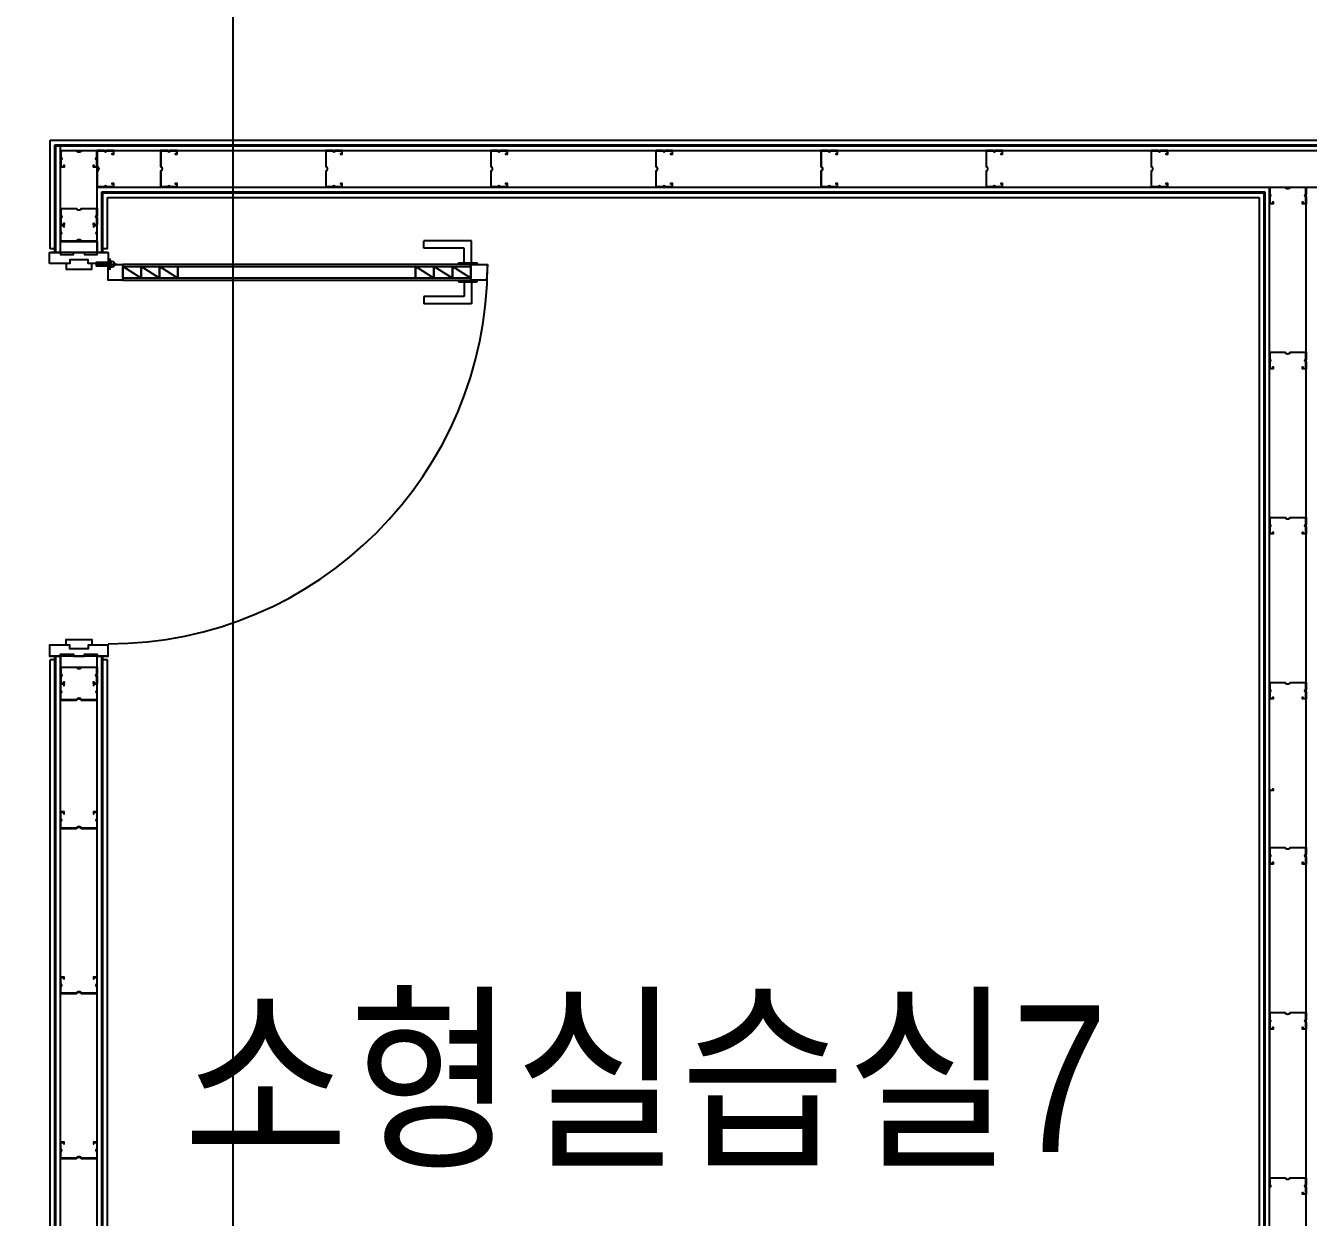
# Model space of a CAD drawing. Header units: metres. Extents: x 630750 to 860239, y 578133 to 726633.
# Drawn here: x 747339 to 750836, y 686478 to 689727 of the extents above; entities that cross this region are included whole.
import ezdxf

# ---------------------------------------------------------------- set-up
doc = ezdxf.new("R2010")
doc.units = ezdxf.units.M
doc.header["$LTSCALE"] = 300
doc.linetypes.add('업무시설_xr-base$0$CONTINOUS', pattern=[0])
for name, color, linetype in [('A-CEN-1', 1, 'Continuous'), ('A-CON', 2, 'Continuous'), ('A-TXT', 3, 'Continuous'), ('A-WALL-CONC', 2, 'Continuous'), ('F-DOOR_FRAME', 4, 'Continuous'), ('KUK-DOOR', 4, 'Continuous'), ('KUK-DOOR-FRAME', 4, 'Continuous'), ('KUK-DRYWALL', 4, 'Continuous'), ('KUK-석고보드', 201, 'Continuous')]:
    doc.layers.add(name, color=color, linetype=linetype)
doc.styles.add('돋움', font='')
doc.styles.get('돋움').set_extended_font_data('Dotum')

# ---------------------------------------------------------------- blocks, each defined once
blk = doc.blocks.new('con1')
at = {"layer": 'A-WALL-CONC', "linetype": '업무시설_xr-base$0$CONTINOUS'}
h = blk.add_hatch(color=253, dxfattribs=at)
h.dxf.hatch_style = 1
h.paths.add_polyline_path([(-302595.9, -253222.2), (-301895.9, -253222.2), (-301895.9, -253922.2), (-302595.9, -253922.2)])
h.paths.add_polyline_path([(-384245.9, -253222.2), (-383545.9, -253222.2), (-383545.9, -253922.2), (-384245.9, -253922.2)])
h.paths.add_polyline_path([(-335095.9, -253172.2), (-334295.9, -253172.2), (-334295.9, -253972.2), (-335095.9, -253972.2)])
h.paths.add_polyline_path([(-354895.9, -253172.2), (-354095.9, -253172.2), (-354095.9, -253972.2), (-354895.9, -253972.2)])
h.paths.add_polyline_path([(-374695.9, -253172.2), (-373895.9, -253172.2), (-373895.9, -253972.2), (-374695.9, -253972.2)])
h.paths.add_polyline_path([(-325195.9, -253172.2), (-324395.9, -253172.2), (-324395.9, -253972.2), (-325195.9, -253972.2)])
h.paths.add_polyline_path([(-364745.9, -253222.2), (-364045.9, -253222.2), (-364045.9, -253922.2), (-364745.9, -253922.2)])
h.paths.add_polyline_path([(-344945.9, -253222.2), (-344245.9, -253222.2), (-344245.9, -253922.2), (-344945.9, -253922.2)])
h.paths.add_polyline_path([(-310045.9, -253222.2), (-309345.9, -253222.2), (-309345.9, -253922.2), (-310045.9, -253922.2)])
h.paths.add_polyline_path([(-318595.9, -253172.2), (-317795.9, -253172.2), (-317795.9, -253972.2), (-318595.9, -253972.2)])
h.paths.add_polyline_path([(-384245.9, -310859.9), (-383445.9, -310859.9), (-383445.9, -311659.9), (-384245.9, -311659.9)])
h.paths.add_polyline_path([(-384245.9, -305472.2), (-383445.9, -305472.2), (-383445.9, -306272.2), (-384245.9, -306272.2)])
h.paths.add_polyline_path([(-384245.9, -295572.2), (-383445.9, -295572.2), (-383445.9, -296372.2), (-384245.9, -296372.2)])
h.paths.add_polyline_path([(-384195.9, -276472.2), (-383595.9, -276472.2), (-383595.9, -275872.2), (-384195.9, -275872.2)])
h.paths.add_polyline_path([(-384245.9, -285672.2), (-383445.9, -285672.2), (-383445.9, -286472.2), (-384245.9, -286472.2)])
h.paths.add_polyline_path([(-384295.9, -269172.2), (-383495.9, -269172.2), (-383495.9, -269972.2), (-384295.9, -269972.2)])
h.paths.add_polyline_path([(-384295.9, -260672.2), (-383495.9, -260672.2), (-383495.9, -261472.2), (-384295.9, -261472.2)])
h.paths.add_polyline_path([(-376995.9, -285572.2), (-376195.9, -285572.2), (-376195.9, -286372.2), (-376995.9, -286372.2)], flags=17)
h.paths.add_polyline_path([(-374695.9, -276572.2), (-373895.9, -276572.2), (-373895.9, -275772.2), (-374695.9, -275772.2)], flags=17)
h.paths.add_polyline_path([(-364695.9, -285772.2), (-364095.9, -285772.2), (-364095.9, -286372.2), (-364695.9, -286372.2)], flags=17)
h.paths.add_polyline_path([(-364795.9, -275772.2), (-363995.9, -275772.2), (-363995.9, -276572.2), (-364795.9, -276572.2)], flags=17)
edge = h.paths.add_edge_path(flags=16)
edge.add_arc((-376495.9, -295972.2), 450, 0, 360)
edge = h.paths.add_edge_path(flags=16)
edge.add_arc((-354495.9, -302572.2), 450, 0, 360)
edge = h.paths.add_edge_path(flags=16)
edge.add_arc((-364395.9, -295972.2), 350, 0, 360)
edge = h.paths.add_edge_path(flags=16)
edge.add_arc((-354495.9, -295972.2), 450, 0, 360)
edge = h.paths.add_edge_path(flags=16)
edge.add_arc((-344595.9, -302572.2), 350, 0, 360)
edge = h.paths.add_edge_path(flags=16)
edge.add_arc((-344595.9, -295972.2), 350, 0, 360)
edge = h.paths.add_edge_path(flags=16)
edge.add_arc((-364395.9, -302572.2), 350, 0, 360)
h.paths.add_polyline_path([(-375978.1, -305715.7), (-376743.7, -305483.5), (-376976, -306249), (-376210.4, -306481.3)], flags=17)
h.paths.add_polyline_path([(-378097.8, -312701.2), (-378863.4, -312468.9), (-379095.6, -313234.5), (-378330.1, -313466.8)], flags=16)
h.paths.add_polyline_path([(-354767.9, -312099.6), (-355533.5, -311867.3), (-355765.8, -312632.8), (-355000.2, -312865.1)], flags=17)
h.paths.add_polyline_path([(-347591.1, -314277.3), (-348356.6, -314045), (-348588.9, -314810.6), (-347823.4, -315042.9)], flags=17)
h.paths.add_polyline_path([(-349725.3, -321310.6), (-350490.8, -321078.3), (-350723.1, -321843.9), (-349957.6, -322076.2)], flags=17)
h.paths.add_polyline_path([(-359198.7, -318436), (-359964.3, -318203.7), (-360196.6, -318969.2), (-359431, -319201.5)], flags=17)
edge = h.paths.add_edge_path(flags=16)
edge.add_arc((-324745.9, -312472.2), 450, 0, 360)
h.paths.add_polyline_path([(-318595.9, -311972.2), (-317795.9, -311972.2), (-317795.9, -312972.2), (-318595.9, -312972.2)], flags=17)
edge = h.paths.add_edge_path(flags=16)
edge.add_arc((-335145.9, -312472.2), 350, 0, 360)
edge = h.paths.add_edge_path(flags=16)
edge.add_arc((-338616.5, -317418.6), 450, 0, 360)
h.paths.add_polyline_path([(-340251.8, -324185.3), (-341017.4, -323953), (-341249.7, -324718.5), (-340484.1, -324950.8)], flags=17)
edge = h.paths.add_edge_path(flags=17)
edge.add_arc((-324745.9, -319072.2), 450, 0, 360)
h.paths.add_polyline_path([(-318695.9, -318672.2), (-317695.9, -318672.2), (-317695.9, -319472.2), (-318695.9, -319472.2)], flags=17)
h.paths.add_polyline_path([(-310095.9, -327072.2), (-309295.9, -327072.2), (-309295.9, -327872.2), (-310095.9, -327872.2)])
h.paths.add_polyline_path([(-316095.9, -322372.2), (-316095.9, -325422.2), (-311307.7, -325422.2), (-311307.7, -325222.2), (-315895.9, -325222.2), (-315895.9, -322572.2), (-309695.9, -322572.2), (-309695.9, -325222.2), (-310307.7, -325222.2), (-310307.7, -325422.2), (-309495.9, -325422.2), (-309495.9, -322372.2)], flags=17)
edge = h.paths.add_edge_path(flags=17)
edge.add_arc((-324795.9, -327472.2), 400, 0, 360)
edge = h.paths.add_edge_path(flags=17)
edge.add_arc((-318195.9, -329272.2), 450, 0, 360)
h.paths.add_polyline_path([(-310095.9, -331472.2), (-309295.9, -331472.2), (-309295.9, -332272.2), (-310095.9, -332272.2)])
edge = h.paths.add_edge_path(flags=16)
edge.add_arc((-334695.9, -302572.2), 350, 0, 360)
edge = h.paths.add_edge_path(flags=17)
edge.add_arc((-334695.9, -286072.2), 350, 0, 360)
edge = h.paths.add_edge_path(flags=16)
edge.add_arc((-334695.9, -295972.2), 350, 0, 360)
edge = h.paths.add_edge_path(flags=17)
edge.add_arc((-344595.9, -286072.2), 450, 0, 360)
h.paths.add_polyline_path([(-318595.9, -295472.2), (-317795.9, -295472.2), (-317795.9, -296472.2), (-318595.9, -296472.2)], flags=17)
h.paths.add_polyline_path([(-318595.9, -302072.2), (-317795.9, -302072.2), (-317795.9, -303072.2), (-318595.9, -303072.2)], flags=17)
edge = h.paths.add_edge_path(flags=16)
edge.add_arc((-324795.9, -302572.2), 450, 0, 360)
edge = h.paths.add_edge_path(flags=16)
edge.add_arc((-324795.9, -295972.2), 450, 0, 360)
edge = h.paths.add_edge_path(flags=17)
edge.add_arc((-324795.9, -286072.2), 450, 0, 360)
edge = h.paths.add_edge_path(flags=17)
edge.add_arc((-334695.9, -276172.2), 450, 0, 360)
edge = h.paths.add_edge_path(flags=17)
edge.add_arc((-344595.9, -276172.2), 450, 0, 360)
h.paths.add_polyline_path([(-318595.9, -275772.2), (-317795.9, -275772.2), (-317795.9, -276572.2), (-318595.9, -276572.2)], flags=17)
h.paths.add_polyline_path([(-318595.9, -285672.2), (-317795.9, -285672.2), (-317795.9, -286472.2), (-318595.9, -286472.2)], flags=17)
edge = h.paths.add_edge_path(flags=17)
edge.add_arc((-324795.9, -276172.2), 450, 0, 360)
h.paths.add_polyline_path([(-364795.9, -260672.2), (-363995.9, -260672.2), (-363995.9, -261472.2), (-364795.9, -261472.2)])
h.paths.add_polyline_path([(-364795.9, -269172.2), (-363995.9, -269172.2), (-363995.9, -269972.2), (-364795.9, -269972.2)], flags=17)
h.paths.add_polyline_path([(-325195.9, -269172.2), (-324395.9, -269172.2), (-324395.9, -269972.2), (-325195.9, -269972.2)], flags=17)
h.paths.add_polyline_path([(-310845.9, -260722.2), (-310045.9, -260722.2), (-310045.9, -261522.2), (-310845.9, -261522.2)], flags=17)
h.paths.add_polyline_path([(-325195.9, -260672.2), (-324395.9, -260672.2), (-324395.9, -261472.2), (-325195.9, -261472.2)])
h.paths.add_polyline_path([(-335095.9, -260672.2), (-334295.9, -260672.2), (-334295.9, -261472.2), (-335095.9, -261472.2)])
h.paths.add_polyline_path([(-344995.9, -260672.2), (-344195.9, -260672.2), (-344195.9, -261472.2), (-344995.9, -261472.2)])
h.paths.add_polyline_path([(-354895.9, -260672.2), (-354095.9, -260672.2), (-354095.9, -261472.2), (-354895.9, -261472.2)])
h.paths.add_polyline_path([(-354895.9, -269172.2), (-354095.9, -269172.2), (-354095.9, -269972.2), (-354895.9, -269972.2)], flags=17)
h.paths.add_polyline_path([(-344995.9, -269172.2), (-344195.9, -269172.2), (-344195.9, -269972.2), (-344995.9, -269972.2)], flags=17)
h.paths.add_polyline_path([(-335095.9, -269172.2), (-334295.9, -269172.2), (-334295.9, -269972.2), (-335095.9, -269972.2)], flags=17)
h.paths.add_polyline_path([(-310145.9, -275772.2), (-309345.9, -275772.2), (-309345.9, -276572.2), (-310145.9, -276572.2)])
h.paths.add_polyline_path([(-310145.9, -269172.2), (-309345.9, -269172.2), (-309345.9, -269972.2), (-310145.9, -269972.2)])
h.paths.add_polyline_path([(-309945.9, -312172.2), (-309345.9, -312172.2), (-309345.9, -312772.2), (-309945.9, -312772.2)], flags=17)
h.paths.add_polyline_path([(-309945.9, -302272.2), (-309345.9, -302272.2), (-309345.9, -302872.2), (-309945.9, -302872.2)], flags=17)
h.paths.add_polyline_path([(-310145.9, -295572.2), (-309345.9, -295572.2), (-309345.9, -296372.2), (-310145.9, -296372.2)])
h.paths.add_polyline_path([(-310145.9, -285672.2), (-309345.9, -285672.2), (-309345.9, -286472.2), (-310145.9, -286472.2)])
h.paths.add_polyline_path([(-366406.6, -311179.9), (-366585, -311089.4), (-367172.8, -312248.9), (-366994.4, -312339.4)], flags=16)
h.paths.add_polyline_path([(-367582.3, -313498.9), (-367760.7, -313408.4), (-368303.3, -314478.7), (-368124.9, -314569.2)], flags=16)
h.paths.add_polyline_path([(-374501.4, -323406.8), (-375266.9, -323174.5), (-375499.2, -323940), (-374733.7, -324172.3)], flags=17)
h.paths.add_polyline_path([(-380817, -321490.3), (-381582.5, -321258), (-381814.8, -322023.6), (-381049.3, -322255.9)])
h.paths.add_polyline_path([(-319504.7, -329605.3), (-319562.8, -329796.7), (-318586.8, -330092.9), (-318528.7, -329901.5)], flags=17)
h.paths.add_polyline_path([(-317399.5, -330244.1), (-317457.6, -330435.5), (-316481.5, -330731.7), (-316423.5, -330540.3)], flags=17)
h.paths.add_polyline_path([(-315294.3, -330882.9), (-315352.4, -331074.3), (-314376.3, -331370.5), (-314318.3, -331179.1)], flags=17)
h.paths.add_polyline_path([(-313189.1, -331521.7), (-313247.2, -331713.1), (-312271.1, -332009.3), (-312213, -331817.9)], flags=17)
h.paths.add_polyline_path([(-311083.9, -332160.5), (-311142, -332351.9), (-310165.9, -332648.1), (-310107.8, -332456.7)], flags=17)
h.paths.add_polyline_path([(-308978.7, -332799.4), (-309036.7, -332990.7), (-308060.7, -333286.9), (-308002.6, -333095.5)])
h.paths.add_polyline_path([(-306873.5, -333438.2), (-306931.5, -333629.5), (-305955.5, -333925.7), (-305897.4, -333734.3)])
h.paths.add_polyline_path([(-321610, -328966.5), (-321668, -329157.9), (-320692, -329454.1), (-320633.9, -329262.7)], flags=17)
h.paths.add_polyline_path([(-304768.2, -334077), (-304826.3, -334268.4), (-303850.3, -334564.5), (-303792.2, -334373.1)])
h.paths.add_polyline_path([(-366379.8, -308837.3), (-366525.2, -309124), (-365780.1, -309501.8), (-365997.1, -309929.9), (-365818.7, -310020.4), (-365281.9, -308961.4), (-368992.7, -307835.4), (-369050.7, -308026.8), (-368955, -308055.9), (-369303.5, -309204.2), (-369399.2, -309175.1), (-369457.2, -309366.5), (-369361.5, -309395.5), (-371190.9, -315424.1), (-373726.7, -314654.6), (-371897.4, -308626.1), (-370414.2, -309076.1), (-370356.1, -308884.7), (-371839.3, -308434.7), (-371490.9, -307286.4), (-370007.6, -307736.5), (-369949.6, -307545.1), (-371624.2, -307036.9), (-373976.1, -314787.9), (-369001.2, -316297.6), (-368712.8, -315728.7), (-368891.1, -315638.2), (-369103.7, -316057.4), (-370999.5, -315482.2), (-368763.6, -308113.9)], flags=17)
edge = h.paths.add_edge_path()
edge.add_line((-317995.9, -269122.2), (-318195.9, -269122.2))
edge.add_line((-318195.9, -266622.2), (-317995.9, -266622.2))
edge.add_line((-318195.9, -265972.2), (-318195.9, -266622.2))
edge.add_line((-318195.9, -269122.2), (-318195.9, -269672.2))
edge.add_line((-317995.9, -269472.2), (-317995.9, -269122.2))
edge.add_line((-317995.9, -266622.2), (-317995.9, -265972.2))
edge.add_line((-317070.9, -260922.2), (-317070.9, -260722.2))
edge.add_line((-317070.9, -260722.2), (-314895.9, -260722.2))
edge.add_line((-314895.9, -260722.2), (-314895.9, -260922.2))
edge.add_line((-314895.9, -260922.2), (-317070.9, -260922.2))
edge.add_line((-318195.9, -265972.2), (-321995.9, -265972.2))
edge.add_line((-321995.9, -265972.2), (-321995.9, -262022.2))
edge.add_line((-321995.9, -262022.2), (-321795.9, -262022.2))
edge.add_line((-321795.9, -262022.2), (-321795.9, -262922.2))
edge.add_line((-321795.9, -262922.2), (-321695.9, -262922.2))
edge.add_line((-321695.9, -262922.2), (-321695.9, -263122.2))
edge.add_line((-321695.9, -263122.2), (-321795.9, -263122.2))
edge.add_line((-321795.9, -263122.2), (-321795.9, -265772.2))
edge.add_line((-321795.9, -265772.2), (-314195.9, -265772.2))
edge.add_line((-314195.9, -265772.2), (-314195.9, -263122.2))
edge.add_line((-314195.9, -263122.2), (-320695.9, -263122.2))
edge.add_line((-320695.9, -263122.2), (-320695.9, -262922.2))
edge.add_line((-320695.9, -262922.2), (-319545.9, -262922.2))
edge.add_line((-319545.9, -262922.2), (-319545.9, -260922.2))
edge.add_line((-319545.9, -260922.2), (-321795.9, -260922.2))
edge.add_line((-321795.9, -260922.2), (-321795.9, -261022.2))
edge.add_line((-321795.9, -261022.2), (-321995.9, -261022.2))
edge.add_line((-321995.9, -261022.2), (-321995.9, -260722.2))
edge.add_line((-321995.9, -260722.2), (-317770.9, -260722.2))
edge.add_line((-317770.9, -260722.2), (-317770.9, -260922.2))
edge.add_line((-317995.9, -269472.2), (-314195.9, -269472.2))
edge.add_line((-314195.9, -269472.2), (-314195.9, -265972.2))
edge.add_line((-314195.9, -265972.2), (-317995.9, -265972.2))
edge.add_line((-317770.9, -260922.2), (-319345.9, -260922.2))
edge.add_line((-319345.9, -260922.2), (-319345.9, -262922.2))
edge.add_line((-319345.9, -262922.2), (-314195.9, -262922.2))
edge.add_line((-314195.9, -262922.2), (-314195.9, -260722.2))
edge.add_line((-314195.9, -260722.2), (-313995.9, -260722.2))
edge.add_line((-313995.9, -260722.2), (-313995.9, -269672.2))
edge.add_line((-313995.9, -269672.2), (-318195.9, -269672.2))
edge.add_line((-309345.9, -286472.2), (-309345.9, -312772.2))
edge.add_line((-309545.9, -302872.2), (-309545.9, -312172.2))
edge.add_line((-309545.9, -296372.2), (-309545.9, -302272.2))
edge.add_line((-309545.9, -286472.2), (-309545.9, -295572.2))
edge.add_line((-375426.6, -323700.8), (-380976.7, -322016.6))
edge.add_line((-334860, -324841.4), (-335146.9, -325786.6))
edge.add_line((-334660.1, -325215.5), (-334859.8, -325873.7))
edge.add_line((-324795.9, -328208.8), (-324795.9, -327872.2))
edge.add_line((-324595.9, -328060.4), (-324595.9, -327818.6))
edge.add_line((-324795.9, -328208.8), (-322797.2, -328815.2))
edge.add_line((-322797.2, -328815.2), (-322739.1, -328623.9))
edge.add_line((-322739.1, -328623.9), (-324595.9, -328060.4))
edge.add_line((-337531.2, -334677.3), (-338201, -334474.1))
edge.add_line((-338201, -334474.1), (-338404.3, -335143.9))
edge.add_line((-338404.3, -335143.9), (-337734.4, -335347.2))
edge.add_line((-337734.4, -335347.2), (-337531.2, -334677.3))
edge = h.paths.add_edge_path()
edge.add_line((-339857.9, -323400.5), (-339799.8, -323209.1))
edge.add_line((-339799.8, -323209.1), (-337930.3, -317052.2))
edge.add_line((-337930.3, -317052.2), (-338217.3, -316965))
edge.add_line((-338217.3, -316965), (-338268.5, -317133.4))
edge.add_arc((-338616.5, -317418.6), 450, -73.1135, 39.3318, ccw=False)
edge.add_line((-338485.8, -317849.2), (-340145, -323313.3))
edge.add_line((-340145, -323313.3), (-339857.9, -323400.5))
blk = doc.blocks.new('힌지')
at = {"layer": 'F-DOOR_FRAME', "color": 175}
for p, q in [((444293.8, 289039.7, 0), (444262.2, 289039.7, 0)), ((444293.8, 289039.7, 0), (444262.2, 289039.7, 0)), ((444278, 289049.1, 0), (444278, 289020.8, 0))]:
    blk.add_line(p, q, dxfattribs=at)
at = {"layer": 'F-DOOR_FRAME', "color": 175, "elevation": 0}
for points in [[(444276.3, 289042.2), (444276.3, 289076.8), (444273.3, 289076.8), (444273.3, 289041.9), (444270.9, 289035.1, -0.190658), (444275.4, 289038.8)], [(444282.3, 289041.9), (444282.3, 289076.8), (444279.3, 289076.8), (444279.3, 289042.2), (444280.2, 289038.8, -0.190658), (444284.8, 289035.1)]]:
    blk.add_lwpolyline(points, format="xyb", close=True, dxfattribs=at)
at = {"layer": 'F-DOOR_FRAME', "color": 175}
blk.add_circle((444277.8, 289034.7, 0), 8, dxfattribs=at)
blk = doc.blocks.new('A$C45826E51')
at = {"layer": 'KUK-DOOR', "color": 6}
for p, q in [((60, 990.4, -6432.8), (0, 990.4, -6432.8)), ((0, 990.4, -6432.8), (0, 860.4, -6432.8)), ((60, 954.9, -6432.8), (60, 1005.9, -6432.8)), ((60, 1005.9, -6432.8), (65, 1005.9, 0)), ((112, 1005.9, 0), (107, 1005.9, 6432.8)), ((112, 954.9, 0), (112, 1005.9, 0)), ((112, 990.4, 0), (172, 990.4, 0)), ((172, 990.4, 0), (172, 860.4, 0)), ((60, 970.4, -6432.8), (20, 970.4, -6432.8)), ((20, 970.4, -6432.8), (20, 860.4, -6432.8)), ((65, 954.9, -6432.8), (60, 954.9, -6432.8)), ((107, 954.9, 0), (112, 954.9, 0)), ((112, 970.4, 0), (152, 970.4, 0)), ((152, 970.4, 0), (152, 860.4, 0)), ((20, 860.4, -6432.8), (0, 860.4, -6432.8)), ((152, 860.4, 0), (172, 860.4, 0))]:
    blk.add_line(p, q, dxfattribs=at)
at = {"layer": 'KUK-DOOR', "color": 251}
for p, q in [((65, 1004.2, -6432.8), (60, 1004.2, -6432.8)), ((65, 1002.6, -6432.8), (60, 1002.6, -6432.8)), ((65, 1000, -6432.8), (60, 1000, -6432.8)), ((65, 995.5, -6432.8), (60, 995.5, -6432.8)), ((65, 989.3, -6432.8), (60, 989.3, -6432.8)), ((107, 1004.2, 0), (112, 1004.2, 0)), ((107, 1002.6, 0), (112, 1002.6, 0)), ((107, 1000, 0), (112, 1000, 0)), ((107, 995.5, 0), (112, 995.5, 0)), ((107, 989.3, 0), (112, 989.3, 0)), ((65, 971.5, -6432.8), (60, 971.5, -6432.8)), ((65, 965.3, -6432.8), (60, 965.3, -6432.8)), ((65, 960.8, -6432.8), (60, 960.8, -6432.8)), ((65, 958.2, -6432.8), (60, 958.2, -6432.8)), ((65, 956.6, -6432.8), (60, 956.6, -6432.8)), ((65, 955.4, -6432.8), (60, 955.4, -6432.8)), ((107, 971.5, 0), (112, 971.5, 0)), ((107, 965.3, 0), (112, 965.3, 0)), ((107, 960.8, 0), (112, 960.8, 0)), ((107, 958.2, 0), (112, 958.2, 0)), ((107, 956.6, 0), (112, 956.6, 0)), ((107, 955.4, 0), (112, 955.4, 0))]:
    blk.add_line(p, q, dxfattribs=at)
at = {"layer": 'KUK-DOOR', "color": 1, "ltscale": 100}
for p, q in [((102, 987.9, 0), (70, 937.9, 0)), ((102, 937.9, 0), (70, 887.9, 0)), ((102, 887.9, 0), (70, 837.9, 0)), ((102, 190, 0), (70, 140, 0)), ((102, 140, 0), (70, 90, 0)), ((102, 90, 0), (70, 40, 0))]:
    blk.add_line(p, q, dxfattribs=at)
at = {"layer": 'KUK-DOOR', "color": 8}
blk.add_line((102, 837.9, 0), (70, 837.9, 0), dxfattribs=at)
at = {"layer": 'KUK-DOOR', "color": 7, "elevation": 0}
for points in [[(65, 1024.9), (65, 1033.9), (107, 1031.4), (107, 987.9), (65, 987.9), (65, 1024.9)], [(65, 987.9), (65, 40)], [(107, 40), (107, 987.9)], [(65, 40), (107, 40), (107, 0), (103, 0), (103, 0), (65, 0), (65, 40)]]:
    blk.add_lwpolyline(points, dxfattribs=at)
at = {"layer": 'KUK-DOOR', "color": 1, "ltscale": 100, "elevation": 0}
for points in [[(102, 987.9), (102, 937.9), (70, 937.9), (70, 987.9)], [(102, 937.9), (102, 887.9), (70, 887.9), (70, 937.9)], [(102, 887.9), (102, 837.9), (70, 837.9), (70, 887.9)], [(102, 837.9), (102, 190), (70, 190), (70, 837.9)], [(102, 190), (102, 140), (70, 140), (70, 190)], [(102, 140), (102, 90), (70, 90), (70, 140)], [(102, 90), (102, 40), (70, 40), (70, 90)]]:
    blk.add_lwpolyline(points, close=True, dxfattribs=at)
at = {"layer": 'KUK-DOOR', "color": 1, "elevation": 0}
blk.add_lwpolyline([(65, 40), (102, 40)], dxfattribs=at)
at = {"layer": 'KUK-DOOR', "color": 1}
blk.add_arc((64.5, -0.2, 0), 1034.2, 0.0121, 89.9709, dxfattribs=at)

msp = doc.modelspace()

# ---------------------------------------------------------------- linework, layer by layer
at = {"layer": 'A-CEN-1', "linetype": 'Continuous'}
msp.add_line((747904.4, 708258.8), (747904.4, 599232.8), dxfattribs=at)
at = {"layer": 'KUK-DOOR-FRAME'}
for points in [[(747404.4, 689078.2), (747404.4, 689078.2), (747404.4, 689078.2), (747404.4, 689078.2), (747404.4, 689078.2), (747404.4, 689102.2), (747404.4, 689108.2), (747407.9, 689108.2), (747434.4, 689108.2), (747434.4, 689103.2), (747469.4, 689103.2), (747469.4, 689108.2), (747499.4, 689108.2), (747499.4, 689103.2), (747534.4, 689103.2), (747534.4, 689108.2), (747564.4, 689108.2), (747564.4, 689102.2), (747564.4, 689102.2), (747564.4, 689078.2), (747509.4, 689078.2), (747509.4, 689088.2), (747459.4, 689088.2), (747459.4, 689078.2), (747404.4, 689078.2)], [(747404.4, 688038.2), (747404.4, 688038.2), (747404.4, 688038.2), (747404.4, 688038.2), (747404.4, 688038.2), (747404.4, 688014.2), (747404.4, 688008.2), (747407.9, 688008.2), (747434.4, 688008.2), (747434.4, 688013.2), (747469.4, 688013.2), (747469.4, 688008.2), (747499.4, 688008.2), (747499.4, 688013.2), (747534.4, 688013.2), (747534.4, 688008.2), (747564.4, 688008.2), (747564.4, 688014.2), (747564.4, 688014.2), (747564.4, 688038.2), (747509.4, 688038.2), (747509.4, 688028.2), (747459.4, 688028.2), (747459.4, 688038.2), (747404.4, 688038.2)]]:
    msp.add_lwpolyline(points, dxfattribs=at)
at = {"layer": 'KUK-DOOR-FRAME', "extrusion": (-1.80681e-09, 1.10631e-25, 1)}
for points in [[(747459.4, 689088.2), (747459.4, 689078.2), (747449.4, 689078.2), (747449.4, 689063.2), (747519.4, 689063.2), (747519.4, 689078.2), (747509.4, 689078.2), (747509.4, 689088.2), (747459.4, 689088.2)], [(747459.4, 688028.2), (747459.4, 688038.2), (747449.4, 688038.2), (747449.4, 688053.2), (747519.4, 688053.2), (747519.4, 688038.2), (747509.4, 688038.2), (747509.4, 688028.2), (747459.4, 688028.2)]]:
    msp.add_lwpolyline(points, dxfattribs=at)
at = {"layer": 'KUK-DRYWALL'}
for p, q in [((747434.4, 689108.2), (747434.4, 689398.7)), ((747434.4, 689386.2), (752677.2, 689386.2)), ((747534.4, 689108.2), (747534.4, 689386.2)), ((747534.4, 689286.2), (752677.2, 689286.2)), ((750729.4, 684730.2), (750729.4, 689286.2)), ((750829.4, 684730.2), (750829.4, 689286.2)), ((747434.4, 683840.2), (747434.4, 688008.2)), ((747534.4, 684780.2), (747534.4, 688008.2))]:
    msp.add_line(p, q, dxfattribs=at)
at = {"layer": 'KUK-DRYWALL', "color": 8}
for points in [[(747444.4, 689342.2), (747444.4, 689341.2), (747434.4, 689341.2), (747434.4, 689361.2, 1), (747434.4, 689366.2), (747434.4, 689386.2), (747477.9, 689386.2, 0.589997), (747490.9, 689386.2), (747534.4, 689386.2), (747534.4, 689366.2, 1), (747534.4, 689361.2), (747534.4, 689341.2), (747524.4, 689341.2), (747524.4, 689346.2), (747525.4, 689346.2), (747525.4, 689342.2), (747533.4, 689342.2), (747533.4, 689360.4, -0.745356), (747533.4, 689367.1), (747533.4, 689385.2), (747491.5, 689385.2, -0.542783), (747477.3, 689385.2), (747435.4, 689385.2), (747435.4, 689367.1, -0.745356), (747435.4, 689360.4), (747435.4, 689342.2), (747443.4, 689342.2), (747443.4, 689346.2), (747444.4, 689346.2), (747444.4, 689341.2)], [(747578.4, 689376.2), (747579.4, 689376.2), (747579.4, 689386.2), (747559.4, 689386.2, -1), (747554.4, 689386.2), (747534.4, 689386.2), (747534.4, 689342.7, -0.589997), (747534.4, 689329.7), (747534.4, 689286.2), (747554.4, 689286.2, -1), (747559.4, 689286.2), (747579.4, 689286.2), (747579.4, 689296.2), (747574.4, 689296.2), (747574.4, 689295.2), (747578.4, 689295.2), (747578.4, 689287.2), (747560.2, 689287.2, 0.745356), (747553.5, 689287.2), (747535.4, 689287.2), (747535.4, 689329.2, 0.542783), (747535.4, 689343.3), (747535.4, 689385.2), (747553.5, 689385.2, 0.745356), (747560.2, 689385.2), (747578.4, 689385.2), (747578.4, 689377.2), (747574.4, 689377.2), (747574.4, 689376.2), (747579.4, 689376.2)], [(747751.2, 689376.2), (747752.2, 689376.2), (747752.2, 689386.2), (747732.2, 689386.2, -1), (747727.2, 689386.2), (747707.2, 689386.2), (747707.2, 689342.7, -0.589997), (747707.2, 689329.7), (747707.2, 689286.2), (747727.2, 689286.2, -1), (747732.2, 689286.2), (747752.2, 689286.2), (747752.2, 689296.2), (747747.2, 689296.2), (747747.2, 689295.2), (747751.2, 689295.2), (747751.2, 689287.2), (747733.1, 689287.2, 0.745356), (747726.4, 689287.2), (747708.2, 689287.2), (747708.2, 689329.2, 0.542783), (747708.2, 689343.3), (747708.2, 689385.2), (747726.4, 689385.2, 0.745356), (747733.1, 689385.2), (747751.2, 689385.2), (747751.2, 689377.2), (747747.2, 689377.2), (747747.2, 689376.2), (747752.2, 689376.2)], [(748201.2, 689376.2), (748202.2, 689376.2), (748202.2, 689386.2), (748182.2, 689386.2, -1), (748177.2, 689386.2), (748157.2, 689386.2), (748157.2, 689342.7, -0.589997), (748157.2, 689329.7), (748157.2, 689286.2), (748177.2, 689286.2, -1), (748182.2, 689286.2), (748202.2, 689286.2), (748202.2, 689296.2), (748197.2, 689296.2), (748197.2, 689295.2), (748201.2, 689295.2), (748201.2, 689287.2), (748183.1, 689287.2, 0.745356), (748176.4, 689287.2), (748158.2, 689287.2), (748158.2, 689329.2, 0.542783), (748158.2, 689343.3), (748158.2, 689385.2), (748176.4, 689385.2, 0.745356), (748183.1, 689385.2), (748201.2, 689385.2), (748201.2, 689377.2), (748197.2, 689377.2), (748197.2, 689376.2), (748202.2, 689376.2)], [(748651.2, 689376.2), (748652.2, 689376.2), (748652.2, 689386.2), (748632.2, 689386.2, -1), (748627.2, 689386.2), (748607.2, 689386.2), (748607.2, 689342.7, -0.589997), (748607.2, 689329.7), (748607.2, 689286.2), (748627.2, 689286.2, -1), (748632.2, 689286.2), (748652.2, 689286.2), (748652.2, 689296.2), (748647.2, 689296.2), (748647.2, 689295.2), (748651.2, 689295.2), (748651.2, 689287.2), (748633.1, 689287.2, 0.745356), (748626.4, 689287.2), (748608.2, 689287.2), (748608.2, 689329.2, 0.542783), (748608.2, 689343.3), (748608.2, 689385.2), (748626.4, 689385.2, 0.745356), (748633.1, 689385.2), (748651.2, 689385.2), (748651.2, 689377.2), (748647.2, 689377.2), (748647.2, 689376.2), (748652.2, 689376.2)], [(749101.2, 689376.2), (749102.2, 689376.2), (749102.2, 689386.2), (749082.2, 689386.2, -1), (749077.2, 689386.2), (749057.2, 689386.2), (749057.2, 689342.7, -0.589997), (749057.2, 689329.7), (749057.2, 689286.2), (749077.2, 689286.2, -1), (749082.2, 689286.2), (749102.2, 689286.2), (749102.2, 689296.2), (749097.2, 689296.2), (749097.2, 689295.2), (749101.2, 689295.2), (749101.2, 689287.2), (749083.1, 689287.2, 0.745356), (749076.4, 689287.2), (749058.2, 689287.2), (749058.2, 689329.2, 0.542783), (749058.2, 689343.3), (749058.2, 689385.2), (749076.4, 689385.2, 0.745356), (749083.1, 689385.2), (749101.2, 689385.2), (749101.2, 689377.2), (749097.2, 689377.2), (749097.2, 689376.2), (749102.2, 689376.2)], [(749551.2, 689376.2), (749552.2, 689376.2), (749552.2, 689386.2), (749532.2, 689386.2, -1), (749527.2, 689386.2), (749507.2, 689386.2), (749507.2, 689342.7, -0.589997), (749507.2, 689329.7), (749507.2, 689286.2), (749527.2, 689286.2, -1), (749532.2, 689286.2), (749552.2, 689286.2), (749552.2, 689296.2), (749547.2, 689296.2), (749547.2, 689295.2), (749551.2, 689295.2), (749551.2, 689287.2), (749533.1, 689287.2, 0.745356), (749526.4, 689287.2), (749508.2, 689287.2), (749508.2, 689329.2, 0.542783), (749508.2, 689343.3), (749508.2, 689385.2), (749526.4, 689385.2, 0.745356), (749533.1, 689385.2), (749551.2, 689385.2), (749551.2, 689377.2), (749547.2, 689377.2), (749547.2, 689376.2), (749552.2, 689376.2)], [(750001.2, 689376.2), (750002.2, 689376.2), (750002.2, 689386.2), (749982.2, 689386.2, -1), (749977.2, 689386.2), (749957.2, 689386.2), (749957.2, 689342.7, -0.589997), (749957.2, 689329.7), (749957.2, 689286.2), (749977.2, 689286.2, -1), (749982.2, 689286.2), (750002.2, 689286.2), (750002.2, 689296.2), (749997.2, 689296.2), (749997.2, 689295.2), (750001.2, 689295.2), (750001.2, 689287.2), (749983.1, 689287.2, 0.745356), (749976.4, 689287.2), (749958.2, 689287.2), (749958.2, 689329.2, 0.542783), (749958.2, 689343.3), (749958.2, 689385.2), (749976.4, 689385.2, 0.745356), (749983.1, 689385.2), (750001.2, 689385.2), (750001.2, 689377.2), (749997.2, 689377.2), (749997.2, 689376.2), (750002.2, 689376.2)], [(750451.2, 689376.2), (750452.2, 689376.2), (750452.2, 689386.2), (750432.2, 689386.2, -1), (750427.2, 689386.2), (750407.2, 689386.2), (750407.2, 689342.7, -0.589997), (750407.2, 689329.7), (750407.2, 689286.2), (750427.2, 689286.2, -1), (750432.2, 689286.2), (750452.2, 689286.2), (750452.2, 689296.2), (750447.2, 689296.2), (750447.2, 689295.2), (750451.2, 689295.2), (750451.2, 689287.2), (750433.1, 689287.2, 0.745356), (750426.4, 689287.2), (750408.2, 689287.2), (750408.2, 689329.2, 0.542783), (750408.2, 689343.3), (750408.2, 689385.2), (750426.4, 689385.2, 0.745356), (750433.1, 689385.2), (750451.2, 689385.2), (750451.2, 689377.2), (750447.2, 689377.2), (750447.2, 689376.2), (750452.2, 689376.2)], [(750739.4, 689242.2), (750739.4, 689241.2), (750729.4, 689241.2), (750729.4, 689261.2, 1), (750729.4, 689266.2), (750729.4, 689286.2), (750772.9, 689286.2, 0.589997), (750785.9, 689286.2), (750829.4, 689286.2), (750829.4, 689266.2, 1), (750829.4, 689261.2), (750829.4, 689241.2), (750819.4, 689241.2), (750819.4, 689246.2), (750820.4, 689246.2), (750820.4, 689242.2), (750828.4, 689242.2), (750828.4, 689260.4, -0.745356), (750828.4, 689267.1), (750828.4, 689285.2), (750786.5, 689285.2, -0.542783), (750772.3, 689285.2), (750730.4, 689285.2), (750730.4, 689267.1, -0.745356), (750730.4, 689260.4), (750730.4, 689242.2), (750738.4, 689242.2), (750738.4, 689246.2), (750739.4, 689246.2), (750739.4, 689241.2)], [(747444.4, 689184.2), (747444.4, 689183.2), (747434.4, 689183.2), (747434.4, 689203.2, 1), (747434.4, 689208.2), (747434.4, 689228.2), (747477.9, 689228.2, 0.589997), (747490.9, 689228.2), (747534.4, 689228.2), (747534.4, 689208.2, 1), (747534.4, 689203.2), (747534.4, 689183.2), (747524.4, 689183.2), (747524.4, 689188.2), (747525.4, 689188.2), (747525.4, 689184.2), (747533.4, 689184.2), (747533.4, 689202.4, -0.745356), (747533.4, 689209.1), (747533.4, 689227.2), (747491.5, 689227.2, -0.542783), (747477.3, 689227.2), (747435.4, 689227.2), (747435.4, 689209.1, -0.745356), (747435.4, 689202.4), (747435.4, 689184.2), (747443.4, 689184.2), (747443.4, 689188.2), (747444.4, 689188.2), (747444.4, 689183.2)], [(747444.4, 689182.2), (747444.4, 689183.2), (747434.4, 689183.2), (747434.4, 689163.2, -1), (747434.4, 689158.2), (747434.4, 689138.2), (747477.9, 689138.2, -0.589997), (747490.9, 689138.2), (747534.4, 689138.2), (747534.4, 689158.2, -1), (747534.4, 689163.2), (747534.4, 689183.2), (747524.4, 689183.2), (747524.4, 689178.2), (747525.4, 689178.2), (747525.4, 689182.2), (747533.4, 689182.2), (747533.4, 689164.1, 0.745356), (747533.4, 689157.4), (747533.4, 689139.2), (747491.5, 689139.2, 0.542783), (747477.3, 689139.2), (747435.4, 689139.2), (747435.4, 689157.4, 0.745356), (747435.4, 689164.1), (747435.4, 689182.2), (747443.4, 689182.2), (747443.4, 689178.2), (747444.4, 689178.2), (747444.4, 689183.2)], [(750739.4, 688792.2), (750739.4, 688791.2), (750729.4, 688791.2), (750729.4, 688811.2, 1), (750729.4, 688816.2), (750729.4, 688836.2), (750772.9, 688836.2, 0.589997), (750785.9, 688836.2), (750829.4, 688836.2), (750829.4, 688816.2, 1), (750829.4, 688811.2), (750829.4, 688791.2), (750819.4, 688791.2), (750819.4, 688796.2), (750820.4, 688796.2), (750820.4, 688792.2), (750828.4, 688792.2), (750828.4, 688810.4, -0.745356), (750828.4, 688817.1), (750828.4, 688835.2), (750786.5, 688835.2, -0.542783), (750772.3, 688835.2), (750730.4, 688835.2), (750730.4, 688817.1, -0.745356), (750730.4, 688810.4), (750730.4, 688792.2), (750738.4, 688792.2), (750738.4, 688796.2), (750739.4, 688796.2), (750739.4, 688791.2)], [(750739.4, 688342.2), (750739.4, 688341.2), (750729.4, 688341.2), (750729.4, 688361.2, 1), (750729.4, 688366.2), (750729.4, 688386.2), (750772.9, 688386.2, 0.589997), (750785.9, 688386.2), (750829.4, 688386.2), (750829.4, 688366.2, 1), (750829.4, 688361.2), (750829.4, 688341.2), (750819.4, 688341.2), (750819.4, 688346.2), (750820.4, 688346.2), (750820.4, 688342.2), (750828.4, 688342.2), (750828.4, 688360.4, -0.745356), (750828.4, 688367.1), (750828.4, 688385.2), (750786.5, 688385.2, -0.542783), (750772.3, 688385.2), (750730.4, 688385.2), (750730.4, 688367.1, -0.745356), (750730.4, 688360.4), (750730.4, 688342.2), (750738.4, 688342.2), (750738.4, 688346.2), (750739.4, 688346.2), (750739.4, 688341.2)], [(747444.4, 687934.2), (747444.4, 687933.2), (747434.4, 687933.2), (747434.4, 687953.2, 1), (747434.4, 687958.2), (747434.4, 687978.2), (747477.9, 687978.2, 0.589997), (747490.9, 687978.2), (747534.4, 687978.2), (747534.4, 687958.2, 1), (747534.4, 687953.2), (747534.4, 687933.2), (747524.4, 687933.2), (747524.4, 687938.2), (747525.4, 687938.2), (747525.4, 687934.2), (747533.4, 687934.2), (747533.4, 687952.4, -0.745356), (747533.4, 687959.1), (747533.4, 687977.2), (747491.5, 687977.2, -0.542783), (747477.3, 687977.2), (747435.4, 687977.2), (747435.4, 687959.1, -0.745356), (747435.4, 687952.4), (747435.4, 687934.2), (747443.4, 687934.2), (747443.4, 687938.2), (747444.4, 687938.2), (747444.4, 687933.2)], [(747444.4, 687932.2), (747444.4, 687933.2), (747434.4, 687933.2), (747434.4, 687913.2, -1), (747434.4, 687908.2), (747434.4, 687888.2), (747477.9, 687888.2, -0.589997), (747490.9, 687888.2), (747534.4, 687888.2), (747534.4, 687908.2, -1), (747534.4, 687913.2), (747534.4, 687933.2), (747524.4, 687933.2), (747524.4, 687928.2), (747525.4, 687928.2), (747525.4, 687932.2), (747533.4, 687932.2), (747533.4, 687914.1, 0.745356), (747533.4, 687907.4), (747533.4, 687889.2), (747491.5, 687889.2, 0.542783), (747477.3, 687889.2), (747435.4, 687889.2), (747435.4, 687907.4, 0.745356), (747435.4, 687914.1), (747435.4, 687932.2), (747443.4, 687932.2), (747443.4, 687928.2), (747444.4, 687928.2), (747444.4, 687933.2)], [(750739.4, 687892.2), (750739.4, 687891.2), (750729.4, 687891.2), (750729.4, 687911.2, 1), (750729.4, 687916.2), (750729.4, 687936.2), (750772.9, 687936.2, 0.589997), (750785.9, 687936.2), (750829.4, 687936.2), (750829.4, 687916.2, 1), (750829.4, 687911.2), (750829.4, 687891.2), (750819.4, 687891.2), (750819.4, 687896.2), (750820.4, 687896.2), (750820.4, 687892.2), (750828.4, 687892.2), (750828.4, 687910.4, -0.745356), (750828.4, 687917.1), (750828.4, 687935.2), (750786.5, 687935.2, -0.542783), (750772.3, 687935.2), (750730.4, 687935.2), (750730.4, 687917.1, -0.745356), (750730.4, 687910.4), (750730.4, 687892.2), (750738.4, 687892.2), (750738.4, 687896.2), (750739.4, 687896.2), (750739.4, 687891.2)], [(750739.4, 687642.2), (750739.4, 687641.2), (750729.4, 687641.2), (750729.4, 686561.2, 1), (750729.4, 686566.2), (750729.4, 686586.2), (750772.9, 686586.2, 0.589997), (750785.9, 686586.2), (750829.4, 686586.2), (750829.4, 686566.2, 1), (750829.4, 686561.2), (750829.4, 686541.2), (750819.4, 686541.2), (750819.4, 686546.2), (750820.4, 686546.2), (750820.4, 686542.2), (750828.4, 686542.2), (750828.4, 686560.4, -0.745356), (750828.4, 686567.1), (750828.4, 686585.2), (750786.5, 686585.2, -0.542783), (750772.3, 686585.2), (750730.4, 686585.2), (750730.4, 686567.1, -0.745356), (750730.4, 686560.4), (750730.4, 687642.2), (750738.4, 687642.2), (750738.4, 687646.2), (750739.4, 687646.2), (750739.4, 687641.2)], [(747444.4, 687582.2), (747444.4, 687583.2), (747434.4, 687583.2), (747434.4, 687563.2, -1), (747434.4, 687558.2), (747434.4, 687538.2), (747477.9, 687538.2, -0.589997), (747490.9, 687538.2), (747534.4, 687538.2), (747534.4, 687558.2, -1), (747534.4, 687563.2), (747534.4, 687583.2), (747524.4, 687583.2), (747524.4, 687578.2), (747525.4, 687578.2), (747525.4, 687582.2), (747533.4, 687582.2), (747533.4, 687564.1, 0.745356), (747533.4, 687557.4), (747533.4, 687539.2), (747491.5, 687539.2, 0.542783), (747477.3, 687539.2), (747435.4, 687539.2), (747435.4, 687557.4, 0.745356), (747435.4, 687564.1), (747435.4, 687582.2), (747443.4, 687582.2), (747443.4, 687578.2), (747444.4, 687578.2), (747444.4, 687583.2)], [(750739.4, 687442.2), (750739.4, 687441.2), (750729.4, 687441.2), (750729.4, 687461.2, 1), (750729.4, 687466.2), (750729.4, 687486.2), (750772.9, 687486.2, 0.589997), (750785.9, 687486.2), (750829.4, 687486.2), (750829.4, 687466.2, 1), (750829.4, 687461.2), (750829.4, 687441.2), (750819.4, 687441.2), (750819.4, 687446.2), (750820.4, 687446.2), (750820.4, 687442.2), (750828.4, 687442.2), (750828.4, 687460.4, -0.745356), (750828.4, 687467.1), (750828.4, 687485.2), (750786.5, 687485.2, -0.542783), (750772.3, 687485.2), (750730.4, 687485.2), (750730.4, 687467.1, -0.745356), (750730.4, 687460.4), (750730.4, 687442.2), (750738.4, 687442.2), (750738.4, 687446.2), (750739.4, 687446.2), (750739.4, 687441.2)], [(747444.4, 687132.2), (747444.4, 687133.2), (747434.4, 687133.2), (747434.4, 687113.2, -1), (747434.4, 687108.2), (747434.4, 687088.2), (747477.9, 687088.2, -0.589997), (747490.9, 687088.2), (747534.4, 687088.2), (747534.4, 687108.2, -1), (747534.4, 687113.2), (747534.4, 687133.2), (747524.4, 687133.2), (747524.4, 687128.2), (747525.4, 687128.2), (747525.4, 687132.2), (747533.4, 687132.2), (747533.4, 687114.1, 0.745356), (747533.4, 687107.4), (747533.4, 687089.2), (747491.5, 687089.2, 0.542783), (747477.3, 687089.2), (747435.4, 687089.2), (747435.4, 687107.4, 0.745356), (747435.4, 687114.1), (747435.4, 687132.2), (747443.4, 687132.2), (747443.4, 687128.2), (747444.4, 687128.2), (747444.4, 687133.2)], [(750739.4, 686992.2), (750739.4, 686991.2), (750729.4, 686991.2), (750729.4, 687011.2, 1), (750729.4, 687016.2), (750729.4, 687036.2), (750772.9, 687036.2, 0.589997), (750785.9, 687036.2), (750829.4, 687036.2), (750829.4, 687016.2, 1), (750829.4, 687011.2), (750829.4, 686991.2), (750819.4, 686991.2), (750819.4, 686996.2), (750820.4, 686996.2), (750820.4, 686992.2), (750828.4, 686992.2), (750828.4, 687010.4, -0.745356), (750828.4, 687017.1), (750828.4, 687035.2), (750786.5, 687035.2, -0.542783), (750772.3, 687035.2), (750730.4, 687035.2), (750730.4, 687017.1, -0.745356), (750730.4, 687010.4), (750730.4, 686992.2), (750738.4, 686992.2), (750738.4, 686996.2), (750739.4, 686996.2), (750739.4, 686991.2)], [(747444.4, 686682.2), (747444.4, 686683.2), (747434.4, 686683.2), (747434.4, 686663.2, -1), (747434.4, 686658.2), (747434.4, 686638.2), (747477.9, 686638.2, -0.589997), (747490.9, 686638.2), (747534.4, 686638.2), (747534.4, 686658.2, -1), (747534.4, 686663.2), (747534.4, 686683.2), (747524.4, 686683.2), (747524.4, 686678.2), (747525.4, 686678.2), (747525.4, 686682.2), (747533.4, 686682.2), (747533.4, 686664.1, 0.745356), (747533.4, 686657.4), (747533.4, 686639.2), (747491.5, 686639.2, 0.542783), (747477.3, 686639.2), (747435.4, 686639.2), (747435.4, 686657.4, 0.745356), (747435.4, 686664.1), (747435.4, 686682.2), (747443.4, 686682.2), (747443.4, 686678.2), (747444.4, 686678.2), (747444.4, 686683.2)]]:
    msp.add_lwpolyline(points, format="xyb", dxfattribs=at)
at = {"layer": 'KUK-석고보드', "ltscale": 10}
for p, q in [((747406.4, 689118.2), (747406.4, 689414.2)), ((747406.4, 689414.2), (752667.2, 689414.2)), ((747421.9, 689108.2), (747421.9, 689398.7)), ((747546.9, 689273.7), (750716.9, 689273.7)), ((747546.9, 689108.2), (747546.9, 689273.7)), ((747562.4, 689258.2), (750701.4, 689258.2)), ((747562.4, 689118.2), (747562.4, 689258.2)), ((750701.4, 689258.2), (750701.4, 684758.2)), ((750716.9, 689273.7), (750716.9, 684742.7)), ((747418.9, 689118.2), (747406.4, 689118.2)), ((747562.4, 689118.2), (747549.9, 689118.2)), ((747561.4, 689108.2), (747407.4, 689108.2)), ((747564.4, 688008.2), (747404.4, 688008.2)), ((747406.4, 684660.3), (747406.4, 687998.2)), ((747418.9, 687998.2), (747406.4, 687998.2)), ((747421.9, 684635.3), (747421.9, 688008.2)), ((747546.9, 684792.7), (747546.9, 688008.2)), ((747562.4, 687998.2), (747549.9, 687998.2)), ((747562.4, 684808.2), (747562.4, 687998.2))]:
    msp.add_line(p, q, dxfattribs=at)
at = {"layer": 'KUK-석고보드', "color": 156, "ltscale": 10}
for p, q in [((747418.9, 689108.2), (747418.9, 689401.7)), ((747418.9, 689401.7), (752677.2, 689401.7)), ((747549.9, 689270.7), (750713.9, 689270.7)), ((747549.9, 689108.2), (747549.9, 689270.7)), ((750713.9, 689270.7), (750713.9, 684745.7)), ((747418.9, 684647.8), (747418.9, 688008.2)), ((747549.9, 684795.7), (747549.9, 688008.2))]:
    msp.add_line(p, q, dxfattribs=at)
at = {"layer": 'KUK-석고보드', "color": 35, "ltscale": 10}
msp.add_line((747421.9, 689398.7), (752677.2, 689398.7), dxfattribs=at)
for points in [[(747534.4, 689108.2), (747434.4, 689108.2), (747434.4, 689138.2), (747534.4, 689138.2)], [(747534.4, 688008.2), (747434.4, 688008.2), (747434.4, 687978.2), (747534.4, 687978.2)]]:
    msp.add_lwpolyline(points, close=True, dxfattribs=at)

# ---------------------------------------------------------------- block references
at = {"layer": 'A-CON'}
msp.add_blockref('con1', (1072700.2, 945382.4), dxfattribs=at)
at = {"layer": 'KUK-DOOR', "color": 133, "rotation": 270}
msp.add_blockref('A$C45826E51', (747564.4, 689140.2, 0), dxfattribs=at)
at = {"layer": 'KUK-DOOR', "color": 6, "linetype": 'ByBlock', "rotation": 90}
msp.add_blockref('힌지', (1036608.6, 244798.5), dxfattribs=at)

# ---------------------------------------------------------------- texts
at = {"layer": 'A-TXT', "style": '돋움', "width": 0.9}
msp.add_text('소형실습실7', height=400, dxfattribs=at).set_placement((747768.4, 686655.8, 0))

doc.saveas('drawing.dxf')
